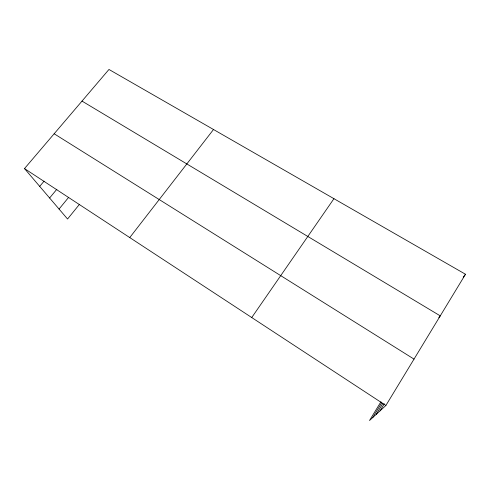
<?xml version="1.0" encoding="UTF-8"?>
<svg xmlns="http://www.w3.org/2000/svg" width="490" height="490" viewBox="0 0 490 490"><rect width="100%" height="100%" fill="white"/><g stroke="black" fill="none" stroke-linecap="round" stroke-linejoin="round"><path stroke-width="0.73" d="M379.983 410.902L384.319 403.766M380.951 401.751L369.491 420.543L385.887 405.481L465.5 274.253L108.964 69.458L24.5 168.578L67.559 219.018L79.527 204.263M372.645 417.645L381.796 402.633M376.204 414.381L382.923 403.331M251.738 317.538L333.947 198.683M129.752 237.577L213.511 129.507M463.203 277.156L465.5 274.253M59.057 209.059L68.655 197.341M49.613 197.997L56.858 189.244M39.696 186.384L44.088 181.141M438.807 317.594L440.253 315.866L82.008 101.093M54.163 133.77L414.019 359.109M24.5 168.578L385.887 405.481"/></g></svg>
